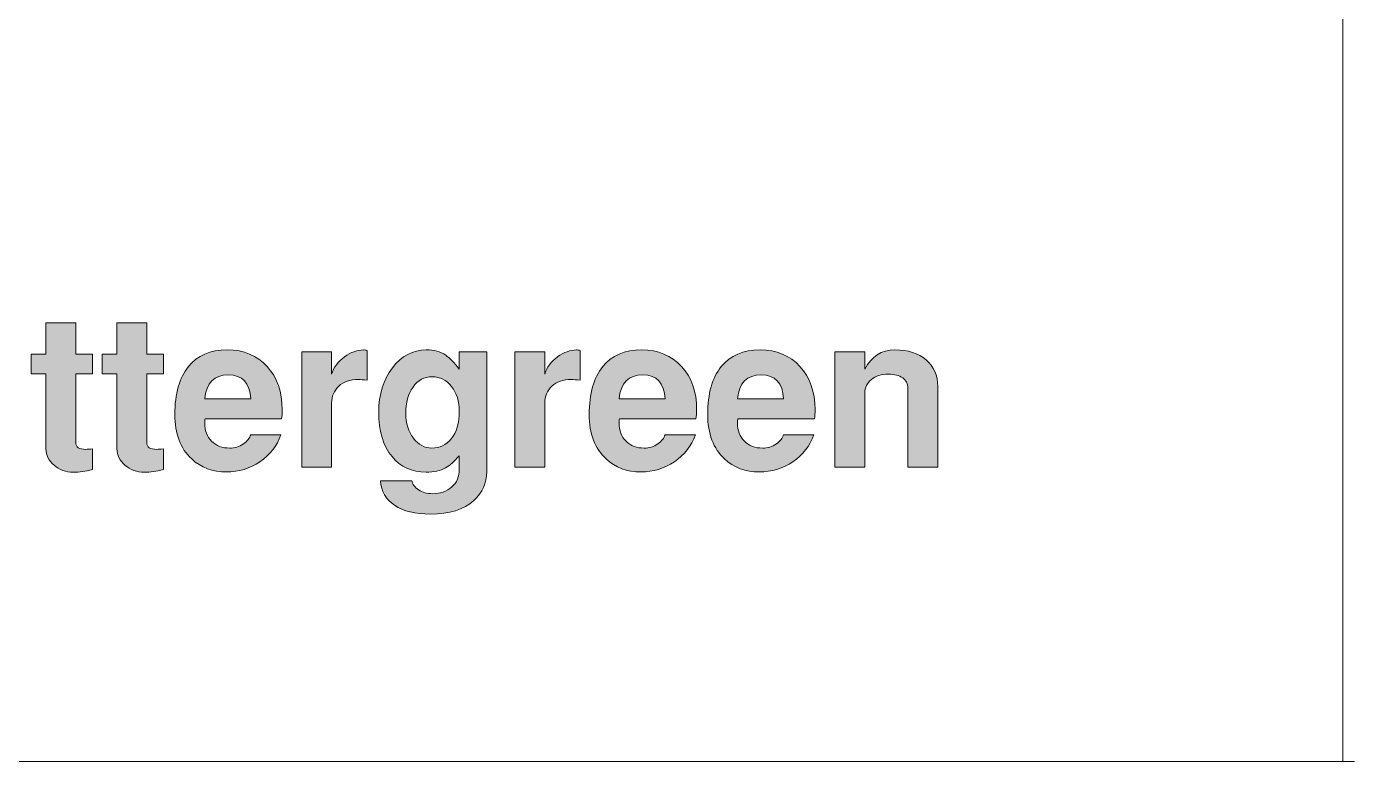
# Model space of a CAD drawing. Header units: inches. Extents: x 0.51 to 4.61, y -3.99 to -0.49.
# Drawn here: x 3.827 to 4.606, y -3.991 to -3.559 of the extents above; entities that cross this region are included whole.
import ezdxf

# ---------------------------------------------------------------- set-up
doc = ezdxf.new("R2010")
doc.units = ezdxf.units.IN
doc.header["$MEASUREMENT"] = 0
doc.layers.add('Layer 1', color=7, linetype='Continuous')

# ---------------------------------------------------------------- blocks, each defined once
blk = doc.blocks.new('block 27')
at = {"layer": 'Layer 1', "true_color": 0xed1f24}
h = blk.add_hatch(color=240, dxfattribs=at)
h.dxf.hatch_style = 2
edge = h.paths.add_edge_path()
edge.add_spline(control_points=[(3.86573, -3.81946), (3.86165, -3.82046), (3.85794, -3.82096), (3.85461, -3.82096), (3.85019, -3.82096), (3.8464, -3.81961), (3.84323, -3.8169), (3.84007, -3.8142), (3.83848, -3.81096), (3.83848, -3.80721), (3.83848, -3.80721), (3.83848, -3.76334), (3.83848, -3.76334), (3.83848, -3.76334), (3.82985, -3.76334), (3.82985, -3.76334), (3.82985, -3.76334), (3.82985, -3.75172), (3.82985, -3.75172), (3.82985, -3.75172), (3.83848, -3.75172), (3.83848, -3.75172), (3.83848, -3.75172), (3.83848, -3.73334), (3.83848, -3.73334), (3.83848, -3.73334), (3.85598, -3.73334), (3.85598, -3.73334), (3.85598, -3.73334), (3.85598, -3.75172), (3.85598, -3.75172), (3.85598, -3.75172), (3.86573, -3.75172), (3.86573, -3.75172), (3.86573, -3.75172), (3.86573, -3.76334), (3.86573, -3.76334), (3.86573, -3.76334), (3.85598, -3.76334), (3.85598, -3.76334), (3.85598, -3.76334), (3.85598, -3.80371), (3.85598, -3.80371), (3.85598, -3.80629), (3.85794, -3.80759), (3.86186, -3.80759), (3.86277, -3.80751), (3.86406, -3.80742), (3.86573, -3.80734), (3.86573, -3.80734), (3.86573, -3.81946), (3.86573, -3.81946)], knot_values=[0, 0, 0, 0, 1, 1, 1, 2, 2, 2, 3, 3, 3, 4, 4, 4, 5, 5, 5, 6, 6, 6, 7, 7, 7, 8, 8, 8, 9, 9, 9, 10, 10, 10, 11, 11, 11, 12, 12, 12, 13, 13, 13, 14, 14, 14, 15, 15, 15, 16, 16, 16, 17, 17, 17, 17], degree=3, periodic=1)
h = blk.add_hatch(color=240, dxfattribs=at)
h.dxf.hatch_style = 2
edge = h.paths.add_edge_path()
edge.add_spline(control_points=[(3.90736, -3.81946), (3.90327, -3.82046), (3.89957, -3.82096), (3.89623, -3.82096), (3.89181, -3.82096), (3.88803, -3.81961), (3.88485, -3.8169), (3.88169, -3.8142), (3.88011, -3.81096), (3.88011, -3.80721), (3.88011, -3.80721), (3.88011, -3.76334), (3.88011, -3.76334), (3.88011, -3.76334), (3.87148, -3.76334), (3.87148, -3.76334), (3.87148, -3.76334), (3.87148, -3.75172), (3.87148, -3.75172), (3.87148, -3.75172), (3.88011, -3.75172), (3.88011, -3.75172), (3.88011, -3.75172), (3.88011, -3.73334), (3.88011, -3.73334), (3.88011, -3.73334), (3.8976, -3.73334), (3.8976, -3.73334), (3.8976, -3.73334), (3.8976, -3.75172), (3.8976, -3.75172), (3.8976, -3.75172), (3.90736, -3.75172), (3.90736, -3.75172), (3.90736, -3.75172), (3.90736, -3.76334), (3.90736, -3.76334), (3.90736, -3.76334), (3.8976, -3.76334), (3.8976, -3.76334), (3.8976, -3.76334), (3.8976, -3.80371), (3.8976, -3.80371), (3.8976, -3.80629), (3.89957, -3.80759), (3.90349, -3.80759), (3.9044, -3.80751), (3.90569, -3.80742), (3.90736, -3.80734), (3.90736, -3.80734), (3.90736, -3.81946), (3.90736, -3.81946)], knot_values=[0, 0, 0, 0, 1, 1, 1, 2, 2, 2, 3, 3, 3, 4, 4, 4, 5, 5, 5, 6, 6, 6, 7, 7, 7, 8, 8, 8, 9, 9, 9, 10, 10, 10, 11, 11, 11, 12, 12, 12, 13, 13, 13, 14, 14, 14, 15, 15, 15, 16, 16, 16, 17, 17, 17, 17], degree=3, periodic=1)
h = blk.add_hatch(color=240, dxfattribs=at)
h.dxf.hatch_style = 2
edge = h.paths.add_edge_path()
edge.add_spline(control_points=[(3.97711, -3.78434), (3.97711, -3.78634), (3.97699, -3.78813), (3.97673, -3.78971), (3.97673, -3.78971), (3.93186, -3.78971), (3.93186, -3.78971), (3.93169, -3.79022), (3.93161, -3.79101), (3.93161, -3.79209), (3.93161, -3.79651), (3.93298, -3.80007), (3.9357, -3.80278), (3.93842, -3.80549), (3.94197, -3.80684), (3.94635, -3.80684), (3.94924, -3.80684), (3.95192, -3.806), (3.95439, -3.80433), (3.95663, -3.80275), (3.95803, -3.80096), (3.95861, -3.79896), (3.95861, -3.79896), (3.97637, -3.79896), (3.97637, -3.79896), (3.97403, -3.80555), (3.96992, -3.81084), (3.96405, -3.81484), (3.95818, -3.81884), (3.95161, -3.82084), (3.94436, -3.82084), (3.93627, -3.82084), (3.92949, -3.8183), (3.92398, -3.81321), (3.91741, -3.80713), (3.91411, -3.79842), (3.91411, -3.78709), (3.91411, -3.77492), (3.91675, -3.76557), (3.92204, -3.75903), (3.92733, -3.75248), (3.93494, -3.74921), (3.94486, -3.74921), (3.95453, -3.74921), (3.96231, -3.75244), (3.96824, -3.7589), (3.97416, -3.76536), (3.97711, -3.77384), (3.97711, -3.78434)], knot_values=[0, 0, 0, 0, 1, 1, 1, 2, 2, 2, 3, 3, 3, 4, 4, 4, 5, 5, 5, 6, 6, 6, 7, 7, 7, 8, 8, 8, 9, 9, 9, 10, 10, 10, 11, 11, 11, 12, 12, 12, 13, 13, 13, 14, 14, 14, 15, 15, 15, 16, 16, 16, 16], degree=3, periodic=1)
edge = h.paths.add_edge_path()
edge.add_spline(control_points=[(3.95861, -3.77796), (3.95811, -3.76855), (3.95373, -3.76384), (3.9455, -3.76384), (3.93717, -3.76384), (3.93254, -3.76855), (3.93161, -3.77796), (3.93161, -3.77796), (3.95861, -3.77796), (3.95861, -3.77796)], knot_values=[0, 0, 0, 0, 1, 1, 1, 2, 2, 2, 3, 3, 3, 3], degree=3, periodic=1)
h = blk.add_hatch(color=240, dxfattribs=at)
h.dxf.hatch_style = 2
edge = h.paths.add_edge_path()
edge.add_spline(control_points=[(4.02698, -3.76696), (4.02465, -3.76671), (4.02294, -3.76659), (4.02186, -3.76659), (4.01695, -3.76659), (4.01308, -3.7679), (4.0103, -3.77053), (4.00751, -3.77315), (4.00611, -3.77646), (4.00611, -3.78046), (4.00611, -3.78046), (4.00611, -3.81809), (4.00611, -3.81809), (4.00611, -3.81809), (3.98861, -3.81809), (3.98861, -3.81809), (3.98861, -3.81809), (3.98861, -3.75034), (3.98861, -3.75034), (3.98861, -3.75034), (4.00611, -3.75034), (4.00611, -3.75034), (4.00611, -3.75034), (4.00611, -3.76346), (4.00611, -3.76346), (4.00736, -3.75946), (4.00985, -3.75609), (4.01361, -3.75334), (4.01735, -3.75059), (4.02111, -3.74921), (4.02485, -3.74921), (4.02528, -3.74921), (4.02598, -3.74929), (4.02698, -3.74946), (4.02698, -3.74946), (4.02698, -3.76696), (4.02698, -3.76696)], knot_values=[0, 0, 0, 0, 1, 1, 1, 2, 2, 2, 3, 3, 3, 4, 4, 4, 5, 5, 5, 6, 6, 6, 7, 7, 7, 8, 8, 8, 9, 9, 9, 10, 10, 10, 11, 11, 11, 12, 12, 12, 12], degree=3, periodic=1)
h = blk.add_hatch(color=240, dxfattribs=at)
h.dxf.hatch_style = 2
edge = h.paths.add_edge_path()
edge.add_spline(control_points=[(4.09711, -3.82059), (4.09711, -3.82734), (4.09457, -3.833), (4.08948, -3.83759), (4.08357, -3.84292), (4.07511, -3.84559), (4.06411, -3.84559), (4.0552, -3.84559), (4.04817, -3.84386), (4.04304, -3.8404), (4.03792, -3.83694), (4.03515, -3.83213), (4.03473, -3.82596), (4.03473, -3.82596), (4.05308, -3.82596), (4.05308, -3.82596), (4.0535, -3.82796), (4.05484, -3.82973), (4.05711, -3.83128), (4.05936, -3.83282), (4.06205, -3.83359), (4.06515, -3.83359), (4.06984, -3.83359), (4.07366, -3.83228), (4.07659, -3.82965), (4.07952, -3.82703), (4.08098, -3.82355), (4.08098, -3.81921), (4.08098, -3.81471), (4.08094, -3.81209), (4.08086, -3.81134), (4.07809, -3.81476), (4.07546, -3.81713), (4.07294, -3.81846), (4.06993, -3.82013), (4.06611, -3.82096), (4.0615, -3.82096), (4.05312, -3.82096), (4.04646, -3.81793), (4.04152, -3.81184), (4.03633, -3.80551), (4.03374, -3.7968), (4.03374, -3.78571), (4.03374, -3.77538), (4.03641, -3.76671), (4.04178, -3.75971), (4.04714, -3.75271), (4.05376, -3.74921), (4.06164, -3.74921), (4.06607, -3.74921), (4.06989, -3.75026), (4.07307, -3.75234), (4.07541, -3.75392), (4.07805, -3.75663), (4.08098, -3.76046), (4.08098, -3.76046), (4.08098, -3.75034), (4.08098, -3.75034), (4.08098, -3.75034), (4.09711, -3.75034), (4.09711, -3.75034), (4.09711, -3.75034), (4.09711, -3.82059), (4.09711, -3.82059)], knot_values=[0, 0, 0, 0, 1, 1, 1, 2, 2, 2, 3, 3, 3, 4, 4, 4, 5, 5, 5, 6, 6, 6, 7, 7, 7, 8, 8, 8, 9, 9, 9, 10, 10, 10, 11, 11, 11, 12, 12, 12, 13, 13, 13, 14, 14, 14, 15, 15, 15, 16, 16, 16, 17, 17, 17, 18, 18, 18, 19, 19, 19, 20, 20, 20, 21, 21, 21, 21], degree=3, periodic=1)
edge = h.paths.add_edge_path()
edge.add_spline(control_points=[(4.08098, -3.78521), (4.08098, -3.77938), (4.07949, -3.77455), (4.07649, -3.77071), (4.07348, -3.76688), (4.0697, -3.76496), (4.06511, -3.76496), (4.06045, -3.76496), (4.05669, -3.76698), (4.05385, -3.77102), (4.05102, -3.77507), (4.04961, -3.78025), (4.04961, -3.78659), (4.04961, -3.79234), (4.05109, -3.79715), (4.05404, -3.80103), (4.057, -3.8049), (4.06061, -3.80684), (4.06485, -3.80684), (4.06952, -3.80684), (4.07332, -3.80505), (4.07623, -3.80147), (4.07941, -3.79755), (4.08098, -3.79213), (4.08098, -3.78521)], knot_values=[0, 0, 0, 0, 1, 1, 1, 2, 2, 2, 3, 3, 3, 4, 4, 4, 5, 5, 5, 6, 6, 6, 7, 7, 7, 8, 8, 8, 8], degree=3, periodic=1)
h = blk.add_hatch(color=240, dxfattribs=at)
h.dxf.hatch_style = 2
edge = h.paths.add_edge_path()
edge.add_spline(control_points=[(4.15198, -3.76696), (4.14965, -3.76671), (4.14794, -3.76659), (4.14686, -3.76659), (4.14195, -3.76659), (4.13808, -3.7679), (4.1353, -3.77053), (4.13251, -3.77315), (4.13111, -3.77646), (4.13111, -3.78046), (4.13111, -3.78046), (4.13111, -3.81809), (4.13111, -3.81809), (4.13111, -3.81809), (4.11361, -3.81809), (4.11361, -3.81809), (4.11361, -3.81809), (4.11361, -3.75034), (4.11361, -3.75034), (4.11361, -3.75034), (4.13111, -3.75034), (4.13111, -3.75034), (4.13111, -3.75034), (4.13111, -3.76346), (4.13111, -3.76346), (4.13236, -3.75946), (4.13485, -3.75609), (4.13861, -3.75334), (4.14235, -3.75059), (4.14611, -3.74921), (4.14985, -3.74921), (4.15028, -3.74921), (4.15098, -3.74929), (4.15198, -3.74946), (4.15198, -3.74946), (4.15198, -3.76696), (4.15198, -3.76696)], knot_values=[0, 0, 0, 0, 1, 1, 1, 2, 2, 2, 3, 3, 3, 4, 4, 4, 5, 5, 5, 6, 6, 6, 7, 7, 7, 8, 8, 8, 9, 9, 9, 10, 10, 10, 11, 11, 11, 12, 12, 12, 12], degree=3, periodic=1)
h = blk.add_hatch(color=240, dxfattribs=at)
h.dxf.hatch_style = 2
edge = h.paths.add_edge_path()
edge.add_spline(control_points=[(4.22024, -3.78434), (4.22024, -3.78634), (4.22011, -3.78813), (4.21986, -3.78971), (4.21986, -3.78971), (4.17499, -3.78971), (4.17499, -3.78971), (4.17481, -3.79022), (4.17473, -3.79101), (4.17473, -3.79209), (4.17473, -3.79651), (4.1761, -3.80007), (4.17883, -3.80278), (4.18154, -3.80549), (4.18509, -3.80684), (4.18947, -3.80684), (4.19236, -3.80684), (4.19505, -3.806), (4.19752, -3.80433), (4.19975, -3.80275), (4.20115, -3.80096), (4.20173, -3.79896), (4.20173, -3.79896), (4.21949, -3.79896), (4.21949, -3.79896), (4.21716, -3.80555), (4.21305, -3.81084), (4.20717, -3.81484), (4.2013, -3.81884), (4.19474, -3.82084), (4.18748, -3.82084), (4.1794, -3.82084), (4.17261, -3.8183), (4.16711, -3.81321), (4.16053, -3.80713), (4.15723, -3.79842), (4.15723, -3.78709), (4.15723, -3.77492), (4.15988, -3.76557), (4.16517, -3.75903), (4.17046, -3.75248), (4.17807, -3.74921), (4.18798, -3.74921), (4.19765, -3.74921), (4.20544, -3.75244), (4.21136, -3.7589), (4.21728, -3.76536), (4.22024, -3.77384), (4.22024, -3.78434)], knot_values=[0, 0, 0, 0, 1, 1, 1, 2, 2, 2, 3, 3, 3, 4, 4, 4, 5, 5, 5, 6, 6, 6, 7, 7, 7, 8, 8, 8, 9, 9, 9, 10, 10, 10, 11, 11, 11, 12, 12, 12, 13, 13, 13, 14, 14, 14, 15, 15, 15, 16, 16, 16, 16], degree=3, periodic=1)
edge = h.paths.add_edge_path()
edge.add_spline(control_points=[(4.20173, -3.77796), (4.20123, -3.76855), (4.19685, -3.76384), (4.18862, -3.76384), (4.18029, -3.76384), (4.17567, -3.76855), (4.17473, -3.77796), (4.17473, -3.77796), (4.20173, -3.77796), (4.20173, -3.77796)], knot_values=[0, 0, 0, 0, 1, 1, 1, 2, 2, 2, 3, 3, 3, 3], degree=3, periodic=1)
h = blk.add_hatch(color=240, dxfattribs=at)
h.dxf.hatch_style = 2
edge = h.paths.add_edge_path()
edge.add_spline(control_points=[(4.28975, -3.78434), (4.28975, -3.78634), (4.28963, -3.78813), (4.28937, -3.78971), (4.28937, -3.78971), (4.2445, -3.78971), (4.2445, -3.78971), (4.24432, -3.79022), (4.24424, -3.79101), (4.24424, -3.79209), (4.24424, -3.79651), (4.24561, -3.80007), (4.24834, -3.80278), (4.25105, -3.80549), (4.2546, -3.80684), (4.25899, -3.80684), (4.26187, -3.80684), (4.26456, -3.806), (4.26703, -3.80433), (4.26927, -3.80275), (4.27066, -3.80096), (4.27125, -3.79896), (4.27125, -3.79896), (4.289, -3.79896), (4.289, -3.79896), (4.28667, -3.80555), (4.28256, -3.81084), (4.27669, -3.81484), (4.27081, -3.81884), (4.26425, -3.82084), (4.25699, -3.82084), (4.24891, -3.82084), (4.24213, -3.8183), (4.23662, -3.81321), (4.23004, -3.80713), (4.22675, -3.79842), (4.22675, -3.78709), (4.22675, -3.77492), (4.22939, -3.76557), (4.23468, -3.75903), (4.23997, -3.75248), (4.24758, -3.74921), (4.25749, -3.74921), (4.26716, -3.74921), (4.27495, -3.75244), (4.28088, -3.7589), (4.28679, -3.76536), (4.28975, -3.77384), (4.28975, -3.78434)], knot_values=[0, 0, 0, 0, 1, 1, 1, 2, 2, 2, 3, 3, 3, 4, 4, 4, 5, 5, 5, 6, 6, 6, 7, 7, 7, 8, 8, 8, 9, 9, 9, 10, 10, 10, 11, 11, 11, 12, 12, 12, 13, 13, 13, 14, 14, 14, 15, 15, 15, 16, 16, 16, 16], degree=3, periodic=1)
edge = h.paths.add_edge_path()
edge.add_spline(control_points=[(4.27125, -3.77796), (4.27075, -3.76855), (4.26636, -3.76384), (4.25813, -3.76384), (4.2498, -3.76384), (4.24518, -3.76855), (4.24424, -3.77796), (4.24424, -3.77796), (4.27125, -3.77796), (4.27125, -3.77796)], knot_values=[0, 0, 0, 0, 1, 1, 1, 2, 2, 2, 3, 3, 3, 3], degree=3, periodic=1)
h = blk.add_hatch(color=240, dxfattribs=at)
h.dxf.hatch_style = 2
edge = h.paths.add_edge_path()
edge.add_spline(control_points=[(4.36174, -3.81809), (4.36174, -3.81809), (4.34425, -3.81809), (4.34425, -3.81809), (4.34425, -3.81809), (4.34425, -3.77159), (4.34425, -3.77159), (4.34425, -3.76909), (4.3432, -3.76711), (4.34113, -3.76565), (4.33904, -3.76419), (4.3362, -3.76346), (4.33262, -3.76346), (4.3287, -3.76346), (4.32543, -3.76451), (4.3228, -3.76659), (4.32018, -3.76867), (4.31887, -3.77129), (4.31887, -3.77446), (4.31887, -3.77446), (4.31887, -3.81809), (4.31887, -3.81809), (4.31887, -3.81809), (4.30137, -3.81809), (4.30137, -3.81809), (4.30137, -3.81809), (4.30137, -3.75034), (4.30137, -3.75034), (4.30137, -3.75034), (4.31887, -3.75034), (4.31887, -3.75034), (4.31887, -3.75034), (4.31887, -3.76046), (4.31887, -3.76046), (4.32279, -3.75296), (4.3287, -3.74921), (4.33662, -3.74921), (4.3442, -3.74921), (4.35028, -3.75117), (4.35487, -3.75509), (4.35945, -3.75901), (4.36174, -3.76417), (4.36174, -3.77059), (4.36174, -3.77059), (4.36174, -3.81809), (4.36174, -3.81809)], knot_values=[0, 0, 0, 0, 1, 1, 1, 2, 2, 2, 3, 3, 3, 4, 4, 4, 5, 5, 5, 6, 6, 6, 7, 7, 7, 8, 8, 8, 9, 9, 9, 10, 10, 10, 11, 11, 11, 12, 12, 12, 13, 13, 13, 14, 14, 14, 15, 15, 15, 15], degree=3, periodic=1)
at = {"layer": 'Layer 1', "lineweight": 0}
for points, knots in [([(3.86573, -3.81946), (3.86165, -3.82046), (3.85794, -3.82096), (3.85461, -3.82096), (3.85019, -3.82096), (3.8464, -3.81961), (3.84323, -3.8169), (3.84007, -3.8142), (3.83848, -3.81096), (3.83848, -3.80721), (3.83848, -3.80721), (3.83848, -3.76334), (3.83848, -3.76334), (3.83848, -3.76334), (3.82985, -3.76334), (3.82985, -3.76334), (3.82985, -3.76334), (3.82985, -3.75172), (3.82985, -3.75172), (3.82985, -3.75172), (3.83848, -3.75172), (3.83848, -3.75172), (3.83848, -3.75172), (3.83848, -3.73334), (3.83848, -3.73334), (3.83848, -3.73334), (3.85598, -3.73334), (3.85598, -3.73334), (3.85598, -3.73334), (3.85598, -3.75172), (3.85598, -3.75172), (3.85598, -3.75172), (3.86573, -3.75172), (3.86573, -3.75172), (3.86573, -3.75172), (3.86573, -3.76334), (3.86573, -3.76334), (3.86573, -3.76334), (3.85598, -3.76334), (3.85598, -3.76334), (3.85598, -3.76334), (3.85598, -3.80371), (3.85598, -3.80371), (3.85598, -3.80629), (3.85794, -3.80759), (3.86186, -3.80759), (3.86277, -3.80751), (3.86406, -3.80742), (3.86573, -3.80734), (3.86573, -3.80734), (3.86573, -3.81946), (3.86573, -3.81946)], [0, 0, 0, 0, 1, 1, 1, 2, 2, 2, 3, 3, 3, 4, 4, 4, 5, 5, 5, 6, 6, 6, 7, 7, 7, 8, 8, 8, 9, 9, 9, 10, 10, 10, 11, 11, 11, 12, 12, 12, 13, 13, 13, 14, 14, 14, 15, 15, 15, 16, 16, 16, 17, 17, 17, 17]), ([(3.90736, -3.81946), (3.90327, -3.82046), (3.89957, -3.82096), (3.89623, -3.82096), (3.89181, -3.82096), (3.88803, -3.81961), (3.88485, -3.8169), (3.88169, -3.8142), (3.88011, -3.81096), (3.88011, -3.80721), (3.88011, -3.80721), (3.88011, -3.76334), (3.88011, -3.76334), (3.88011, -3.76334), (3.87148, -3.76334), (3.87148, -3.76334), (3.87148, -3.76334), (3.87148, -3.75172), (3.87148, -3.75172), (3.87148, -3.75172), (3.88011, -3.75172), (3.88011, -3.75172), (3.88011, -3.75172), (3.88011, -3.73334), (3.88011, -3.73334), (3.88011, -3.73334), (3.8976, -3.73334), (3.8976, -3.73334), (3.8976, -3.73334), (3.8976, -3.75172), (3.8976, -3.75172), (3.8976, -3.75172), (3.90736, -3.75172), (3.90736, -3.75172), (3.90736, -3.75172), (3.90736, -3.76334), (3.90736, -3.76334), (3.90736, -3.76334), (3.8976, -3.76334), (3.8976, -3.76334), (3.8976, -3.76334), (3.8976, -3.80371), (3.8976, -3.80371), (3.8976, -3.80629), (3.89957, -3.80759), (3.90349, -3.80759), (3.9044, -3.80751), (3.90569, -3.80742), (3.90736, -3.80734), (3.90736, -3.80734), (3.90736, -3.81946), (3.90736, -3.81946)], [0, 0, 0, 0, 1, 1, 1, 2, 2, 2, 3, 3, 3, 4, 4, 4, 5, 5, 5, 6, 6, 6, 7, 7, 7, 8, 8, 8, 9, 9, 9, 10, 10, 10, 11, 11, 11, 12, 12, 12, 13, 13, 13, 14, 14, 14, 15, 15, 15, 16, 16, 16, 17, 17, 17, 17]), ([(3.97711, -3.78434), (3.97711, -3.78634), (3.97699, -3.78813), (3.97673, -3.78971), (3.97673, -3.78971), (3.93186, -3.78971), (3.93186, -3.78971), (3.93169, -3.79022), (3.93161, -3.79101), (3.93161, -3.79209), (3.93161, -3.79651), (3.93298, -3.80007), (3.9357, -3.80278), (3.93842, -3.80549), (3.94197, -3.80684), (3.94635, -3.80684), (3.94924, -3.80684), (3.95192, -3.806), (3.95439, -3.80433), (3.95663, -3.80275), (3.95803, -3.80096), (3.95861, -3.79896), (3.95861, -3.79896), (3.97637, -3.79896), (3.97637, -3.79896), (3.97403, -3.80555), (3.96992, -3.81084), (3.96405, -3.81484), (3.95818, -3.81884), (3.95161, -3.82084), (3.94436, -3.82084), (3.93627, -3.82084), (3.92949, -3.8183), (3.92398, -3.81321), (3.91741, -3.80713), (3.91411, -3.79842), (3.91411, -3.78709), (3.91411, -3.77492), (3.91675, -3.76557), (3.92204, -3.75903), (3.92733, -3.75248), (3.93494, -3.74921), (3.94486, -3.74921), (3.95453, -3.74921), (3.96231, -3.75244), (3.96824, -3.7589), (3.97416, -3.76536), (3.97711, -3.77384), (3.97711, -3.78434)], [0, 0, 0, 0, 1, 1, 1, 2, 2, 2, 3, 3, 3, 4, 4, 4, 5, 5, 5, 6, 6, 6, 7, 7, 7, 8, 8, 8, 9, 9, 9, 10, 10, 10, 11, 11, 11, 12, 12, 12, 13, 13, 13, 14, 14, 14, 15, 15, 15, 16, 16, 16, 16]), ([(4.02698, -3.76696), (4.02465, -3.76671), (4.02294, -3.76659), (4.02186, -3.76659), (4.01695, -3.76659), (4.01308, -3.7679), (4.0103, -3.77053), (4.00751, -3.77315), (4.00611, -3.77646), (4.00611, -3.78046), (4.00611, -3.78046), (4.00611, -3.81809), (4.00611, -3.81809), (4.00611, -3.81809), (3.98861, -3.81809), (3.98861, -3.81809), (3.98861, -3.81809), (3.98861, -3.75034), (3.98861, -3.75034), (3.98861, -3.75034), (4.00611, -3.75034), (4.00611, -3.75034), (4.00611, -3.75034), (4.00611, -3.76346), (4.00611, -3.76346), (4.00736, -3.75946), (4.00985, -3.75609), (4.01361, -3.75334), (4.01735, -3.75059), (4.02111, -3.74921), (4.02485, -3.74921), (4.02528, -3.74921), (4.02598, -3.74929), (4.02698, -3.74946), (4.02698, -3.74946), (4.02698, -3.76696), (4.02698, -3.76696)], [0, 0, 0, 0, 1, 1, 1, 2, 2, 2, 3, 3, 3, 4, 4, 4, 5, 5, 5, 6, 6, 6, 7, 7, 7, 8, 8, 8, 9, 9, 9, 10, 10, 10, 11, 11, 11, 12, 12, 12, 12]), ([(4.09711, -3.82059), (4.09711, -3.82734), (4.09457, -3.833), (4.08948, -3.83759), (4.08357, -3.84292), (4.07511, -3.84559), (4.06411, -3.84559), (4.0552, -3.84559), (4.04817, -3.84386), (4.04304, -3.8404), (4.03792, -3.83694), (4.03515, -3.83213), (4.03473, -3.82596), (4.03473, -3.82596), (4.05308, -3.82596), (4.05308, -3.82596), (4.0535, -3.82796), (4.05484, -3.82973), (4.05711, -3.83128), (4.05936, -3.83282), (4.06205, -3.83359), (4.06515, -3.83359), (4.06984, -3.83359), (4.07366, -3.83228), (4.07659, -3.82965), (4.07952, -3.82703), (4.08098, -3.82355), (4.08098, -3.81921), (4.08098, -3.81471), (4.08094, -3.81209), (4.08086, -3.81134), (4.07809, -3.81476), (4.07546, -3.81713), (4.07294, -3.81846), (4.06993, -3.82013), (4.06611, -3.82096), (4.0615, -3.82096), (4.05312, -3.82096), (4.04646, -3.81793), (4.04152, -3.81184), (4.03633, -3.80551), (4.03374, -3.7968), (4.03374, -3.78571), (4.03374, -3.77538), (4.03641, -3.76671), (4.04178, -3.75971), (4.04714, -3.75271), (4.05376, -3.74921), (4.06164, -3.74921), (4.06607, -3.74921), (4.06989, -3.75026), (4.07307, -3.75234), (4.07541, -3.75392), (4.07805, -3.75663), (4.08098, -3.76046), (4.08098, -3.76046), (4.08098, -3.75034), (4.08098, -3.75034), (4.08098, -3.75034), (4.09711, -3.75034), (4.09711, -3.75034), (4.09711, -3.75034), (4.09711, -3.82059), (4.09711, -3.82059)], [0, 0, 0, 0, 1, 1, 1, 2, 2, 2, 3, 3, 3, 4, 4, 4, 5, 5, 5, 6, 6, 6, 7, 7, 7, 8, 8, 8, 9, 9, 9, 10, 10, 10, 11, 11, 11, 12, 12, 12, 13, 13, 13, 14, 14, 14, 15, 15, 15, 16, 16, 16, 17, 17, 17, 18, 18, 18, 19, 19, 19, 20, 20, 20, 21, 21, 21, 21]), ([(4.15198, -3.76696), (4.14965, -3.76671), (4.14794, -3.76659), (4.14686, -3.76659), (4.14195, -3.76659), (4.13808, -3.7679), (4.1353, -3.77053), (4.13251, -3.77315), (4.13111, -3.77646), (4.13111, -3.78046), (4.13111, -3.78046), (4.13111, -3.81809), (4.13111, -3.81809), (4.13111, -3.81809), (4.11361, -3.81809), (4.11361, -3.81809), (4.11361, -3.81809), (4.11361, -3.75034), (4.11361, -3.75034), (4.11361, -3.75034), (4.13111, -3.75034), (4.13111, -3.75034), (4.13111, -3.75034), (4.13111, -3.76346), (4.13111, -3.76346), (4.13236, -3.75946), (4.13485, -3.75609), (4.13861, -3.75334), (4.14235, -3.75059), (4.14611, -3.74921), (4.14985, -3.74921), (4.15028, -3.74921), (4.15098, -3.74929), (4.15198, -3.74946), (4.15198, -3.74946), (4.15198, -3.76696), (4.15198, -3.76696)], [0, 0, 0, 0, 1, 1, 1, 2, 2, 2, 3, 3, 3, 4, 4, 4, 5, 5, 5, 6, 6, 6, 7, 7, 7, 8, 8, 8, 9, 9, 9, 10, 10, 10, 11, 11, 11, 12, 12, 12, 12]), ([(4.22024, -3.78434), (4.22024, -3.78634), (4.22011, -3.78813), (4.21986, -3.78971), (4.21986, -3.78971), (4.17499, -3.78971), (4.17499, -3.78971), (4.17481, -3.79022), (4.17473, -3.79101), (4.17473, -3.79209), (4.17473, -3.79651), (4.1761, -3.80007), (4.17883, -3.80278), (4.18154, -3.80549), (4.18509, -3.80684), (4.18947, -3.80684), (4.19236, -3.80684), (4.19505, -3.806), (4.19752, -3.80433), (4.19975, -3.80275), (4.20115, -3.80096), (4.20173, -3.79896), (4.20173, -3.79896), (4.21949, -3.79896), (4.21949, -3.79896), (4.21716, -3.80555), (4.21305, -3.81084), (4.20717, -3.81484), (4.2013, -3.81884), (4.19474, -3.82084), (4.18748, -3.82084), (4.1794, -3.82084), (4.17261, -3.8183), (4.16711, -3.81321), (4.16053, -3.80713), (4.15723, -3.79842), (4.15723, -3.78709), (4.15723, -3.77492), (4.15988, -3.76557), (4.16517, -3.75903), (4.17046, -3.75248), (4.17807, -3.74921), (4.18798, -3.74921), (4.19765, -3.74921), (4.20544, -3.75244), (4.21136, -3.7589), (4.21728, -3.76536), (4.22024, -3.77384), (4.22024, -3.78434)], [0, 0, 0, 0, 1, 1, 1, 2, 2, 2, 3, 3, 3, 4, 4, 4, 5, 5, 5, 6, 6, 6, 7, 7, 7, 8, 8, 8, 9, 9, 9, 10, 10, 10, 11, 11, 11, 12, 12, 12, 13, 13, 13, 14, 14, 14, 15, 15, 15, 16, 16, 16, 16]), ([(4.28975, -3.78434), (4.28975, -3.78634), (4.28963, -3.78813), (4.28937, -3.78971), (4.28937, -3.78971), (4.2445, -3.78971), (4.2445, -3.78971), (4.24432, -3.79022), (4.24424, -3.79101), (4.24424, -3.79209), (4.24424, -3.79651), (4.24561, -3.80007), (4.24834, -3.80278), (4.25105, -3.80549), (4.2546, -3.80684), (4.25899, -3.80684), (4.26187, -3.80684), (4.26456, -3.806), (4.26703, -3.80433), (4.26927, -3.80275), (4.27066, -3.80096), (4.27125, -3.79896), (4.27125, -3.79896), (4.289, -3.79896), (4.289, -3.79896), (4.28667, -3.80555), (4.28256, -3.81084), (4.27669, -3.81484), (4.27081, -3.81884), (4.26425, -3.82084), (4.25699, -3.82084), (4.24891, -3.82084), (4.24213, -3.8183), (4.23662, -3.81321), (4.23004, -3.80713), (4.22675, -3.79842), (4.22675, -3.78709), (4.22675, -3.77492), (4.22939, -3.76557), (4.23468, -3.75903), (4.23997, -3.75248), (4.24758, -3.74921), (4.25749, -3.74921), (4.26716, -3.74921), (4.27495, -3.75244), (4.28088, -3.7589), (4.28679, -3.76536), (4.28975, -3.77384), (4.28975, -3.78434)], [0, 0, 0, 0, 1, 1, 1, 2, 2, 2, 3, 3, 3, 4, 4, 4, 5, 5, 5, 6, 6, 6, 7, 7, 7, 8, 8, 8, 9, 9, 9, 10, 10, 10, 11, 11, 11, 12, 12, 12, 13, 13, 13, 14, 14, 14, 15, 15, 15, 16, 16, 16, 16]), ([(4.36174, -3.81809), (4.36174, -3.81809), (4.34425, -3.81809), (4.34425, -3.81809), (4.34425, -3.81809), (4.34425, -3.77159), (4.34425, -3.77159), (4.34425, -3.76909), (4.3432, -3.76711), (4.34113, -3.76565), (4.33904, -3.76419), (4.3362, -3.76346), (4.33262, -3.76346), (4.3287, -3.76346), (4.32543, -3.76451), (4.3228, -3.76659), (4.32018, -3.76867), (4.31887, -3.77129), (4.31887, -3.77446), (4.31887, -3.77446), (4.31887, -3.81809), (4.31887, -3.81809), (4.31887, -3.81809), (4.30137, -3.81809), (4.30137, -3.81809), (4.30137, -3.81809), (4.30137, -3.75034), (4.30137, -3.75034), (4.30137, -3.75034), (4.31887, -3.75034), (4.31887, -3.75034), (4.31887, -3.75034), (4.31887, -3.76046), (4.31887, -3.76046), (4.32279, -3.75296), (4.3287, -3.74921), (4.33662, -3.74921), (4.3442, -3.74921), (4.35028, -3.75117), (4.35487, -3.75509), (4.35945, -3.75901), (4.36174, -3.76417), (4.36174, -3.77059), (4.36174, -3.77059), (4.36174, -3.81809), (4.36174, -3.81809)], [0, 0, 0, 0, 1, 1, 1, 2, 2, 2, 3, 3, 3, 4, 4, 4, 5, 5, 5, 6, 6, 6, 7, 7, 7, 8, 8, 8, 9, 9, 9, 10, 10, 10, 11, 11, 11, 12, 12, 12, 13, 13, 13, 14, 14, 14, 15, 15, 15, 15]), ([(3.95861, -3.77796), (3.95811, -3.76855), (3.95373, -3.76384), (3.9455, -3.76384), (3.93717, -3.76384), (3.93254, -3.76855), (3.93161, -3.77796), (3.93161, -3.77796), (3.95861, -3.77796), (3.95861, -3.77796)], [0, 0, 0, 0, 1, 1, 1, 2, 2, 2, 3, 3, 3, 3]), ([(4.08098, -3.78521), (4.08098, -3.77938), (4.07949, -3.77455), (4.07649, -3.77071), (4.07348, -3.76688), (4.0697, -3.76496), (4.06511, -3.76496), (4.06045, -3.76496), (4.05669, -3.76698), (4.05385, -3.77102), (4.05102, -3.77507), (4.04961, -3.78025), (4.04961, -3.78659), (4.04961, -3.79234), (4.05109, -3.79715), (4.05404, -3.80103), (4.057, -3.8049), (4.06061, -3.80684), (4.06485, -3.80684), (4.06952, -3.80684), (4.07332, -3.80505), (4.07623, -3.80147), (4.07941, -3.79755), (4.08098, -3.79213), (4.08098, -3.78521)], [0, 0, 0, 0, 1, 1, 1, 2, 2, 2, 3, 3, 3, 4, 4, 4, 5, 5, 5, 6, 6, 6, 7, 7, 7, 8, 8, 8, 8]), ([(4.20173, -3.77796), (4.20123, -3.76855), (4.19685, -3.76384), (4.18862, -3.76384), (4.18029, -3.76384), (4.17567, -3.76855), (4.17473, -3.77796), (4.17473, -3.77796), (4.20173, -3.77796), (4.20173, -3.77796)], [0, 0, 0, 0, 1, 1, 1, 2, 2, 2, 3, 3, 3, 3]), ([(4.27125, -3.77796), (4.27075, -3.76855), (4.26636, -3.76384), (4.25813, -3.76384), (4.2498, -3.76384), (4.24518, -3.76855), (4.24424, -3.77796), (4.24424, -3.77796), (4.27125, -3.77796), (4.27125, -3.77796)], [0, 0, 0, 0, 1, 1, 1, 2, 2, 2, 3, 3, 3, 3])]:
    blk.add_open_spline(points, degree=3, knots=knots, dxfattribs=at)
blk = doc.blocks.new('block 26')
at = {"layer": 'Layer 1'}
blk.add_blockref('block 27', (0, 0), dxfattribs=at)

msp = doc.modelspace()

# ---------------------------------------------------------------- linework, layer by layer
at = {"layer": 'Layer 1', "color": 7, "lineweight": 5, "true_color": 0xffffff}
msp.add_open_spline([(4.60619, -0.49073), (4.60619, -0.49073), (0.505, -0.49073), (0.505, -0.49073), (0.505, -0.49073), (0.505, -1.17705), (0.505, -1.17705), (0.505, -1.17705), (0.505, -1.17693), (0.505, -1.17693), (0.505, -1.17693), (0.505, -3.30438), (0.505, -3.30438), (0.505, -3.30439), (0.505, -3.99073), (0.505, -3.99073), (0.505, -3.99071), (4.60619, -3.99071), (4.60619, -3.99071), (4.60619, -3.99071), (4.59946, -3.99071), (4.59946, -3.99071), (4.59946, -3.99071), (4.59946, -3.30438), (4.59946, -3.30439), (4.59946, -3.30439), (4.59946, -1.17695), (4.59946, -1.17695), (4.59946, -1.17695), (4.59946, -1.17705), (4.59946, -1.17705), (4.59946, -1.17705), (4.59946, -0.49073), (4.59946, -0.49073)], degree=3, knots=[0, 0, 0, 0, 1, 1, 1, 2, 2, 2, 3, 3, 3, 4, 4, 4, 5, 5, 5, 6, 6, 6, 7, 7, 7, 8, 8, 8, 9, 9, 9, 10, 10, 10, 11, 11, 11, 11], dxfattribs=at)

# ---------------------------------------------------------------- block references
at = {"layer": 'Layer 1'}
msp.add_blockref('block 26', (0, 0), dxfattribs=at)

doc.saveas('drawing.dxf')
